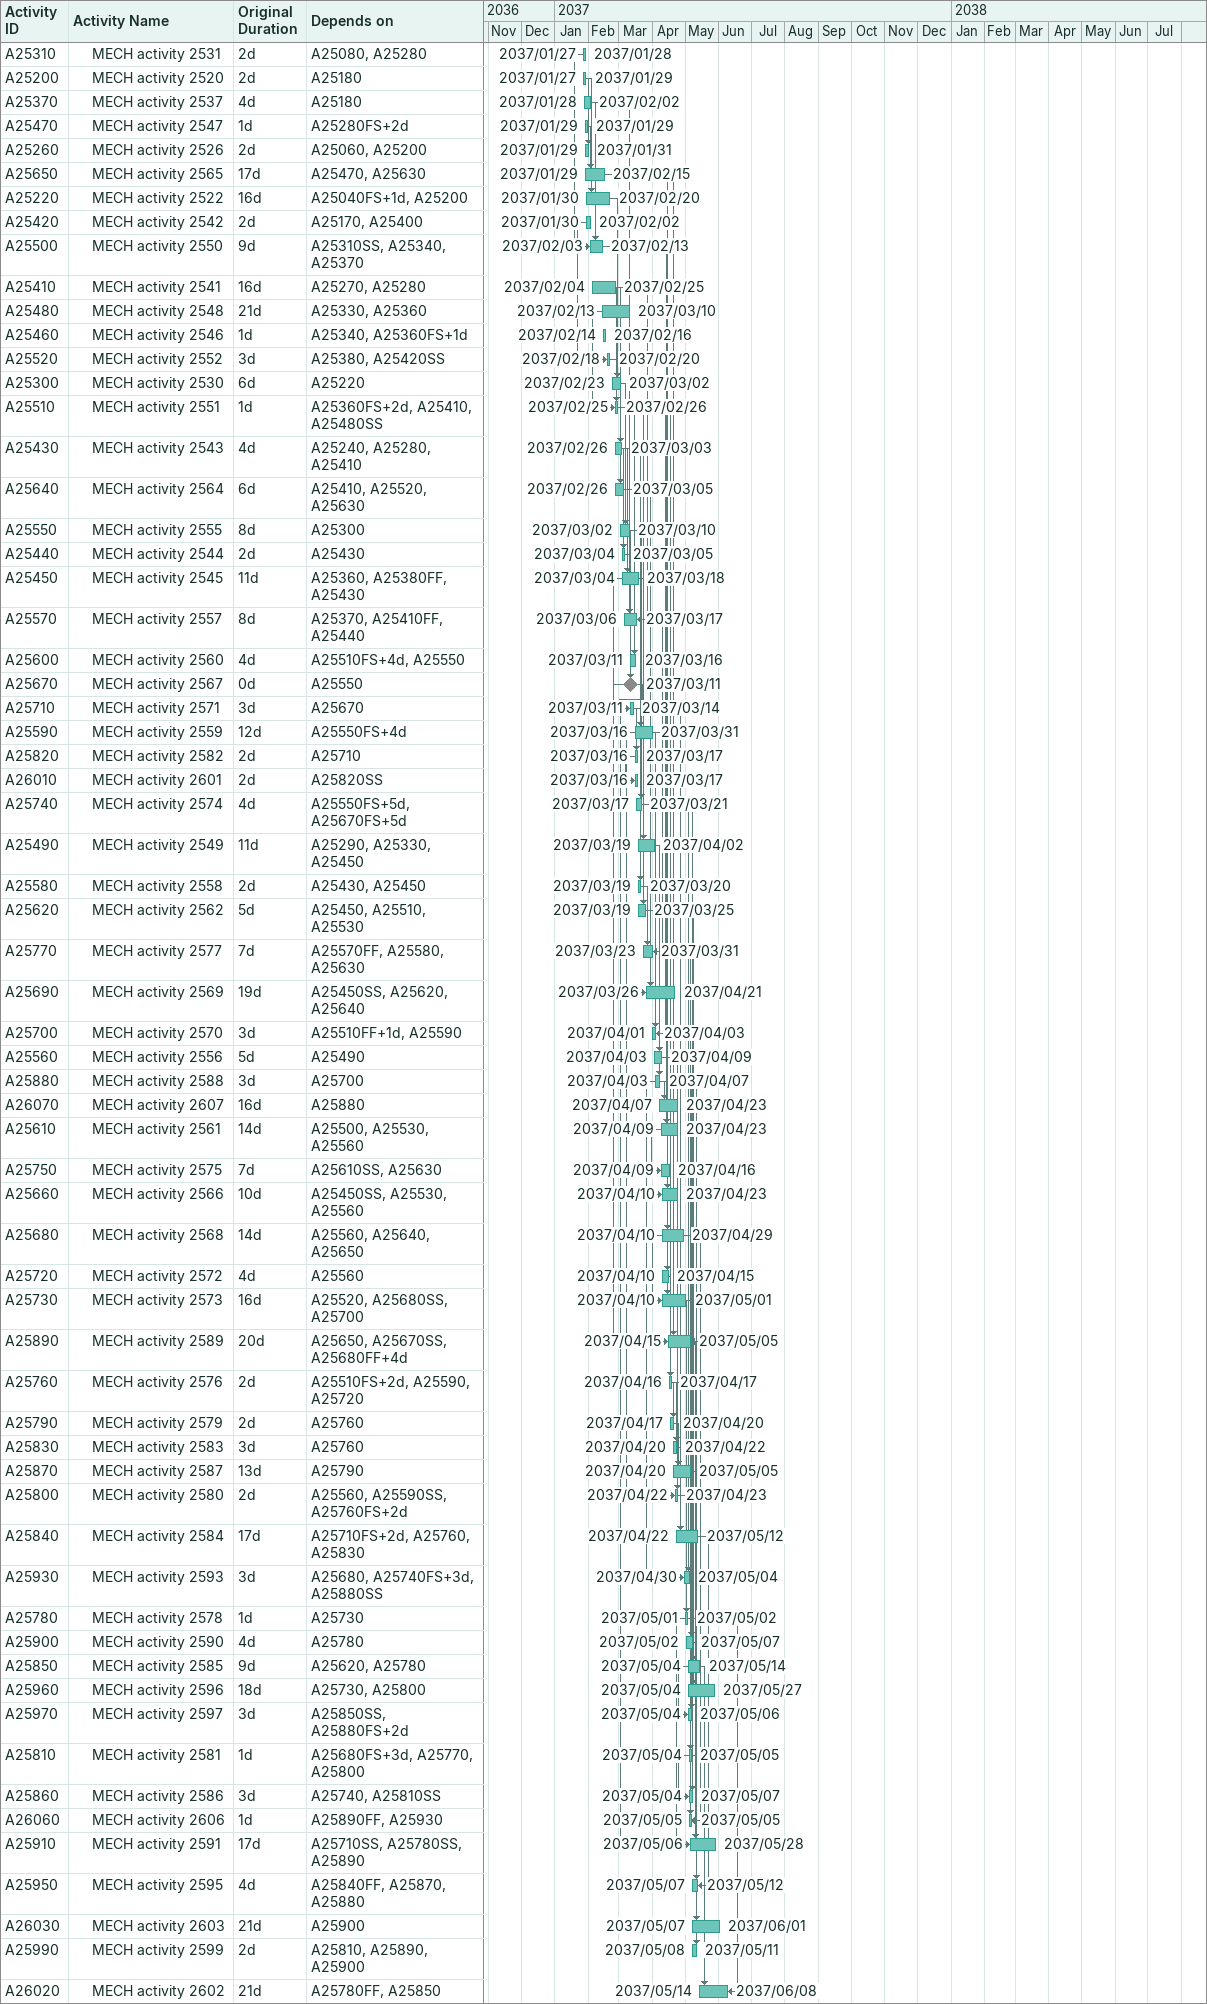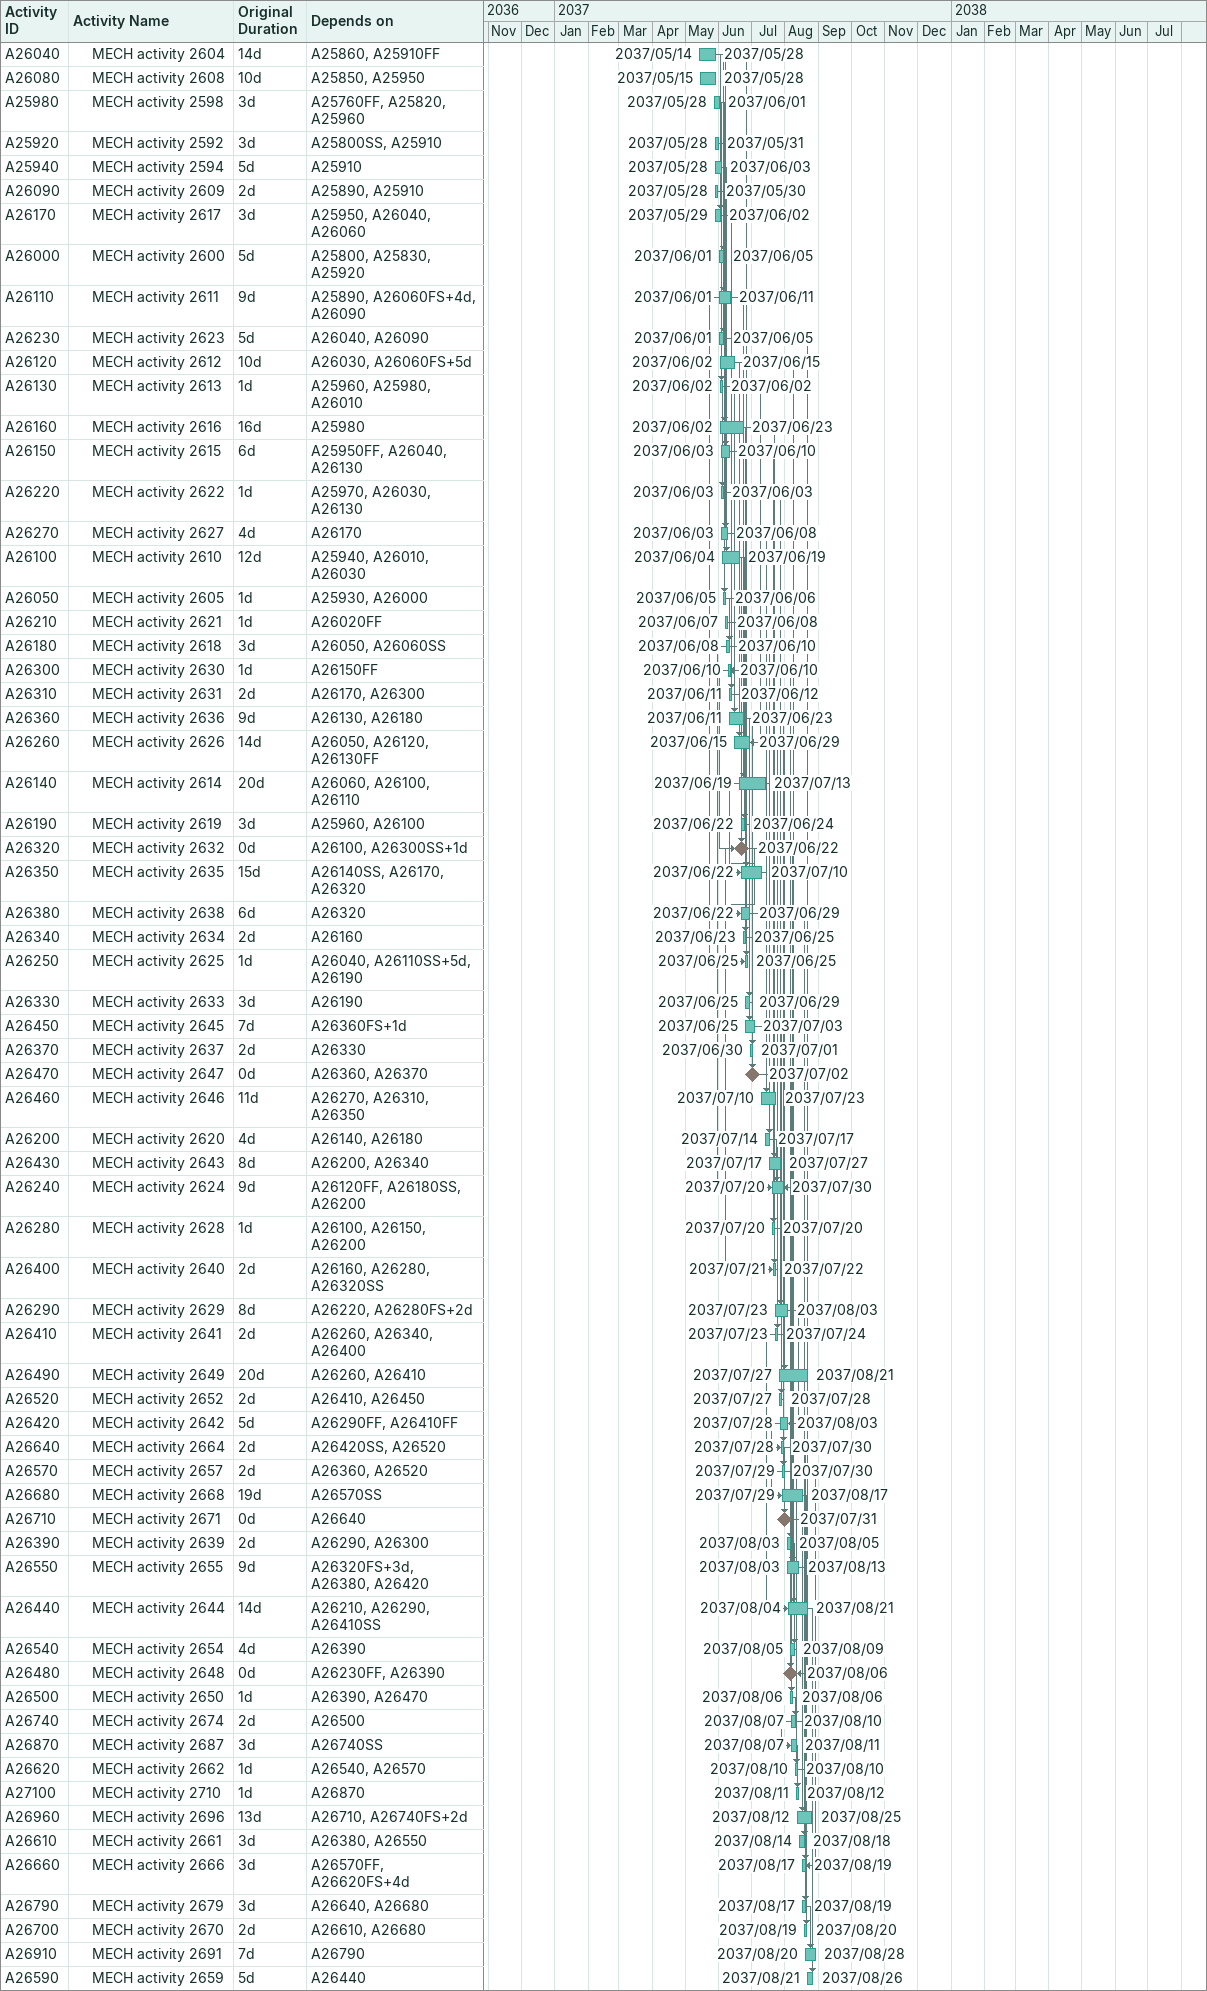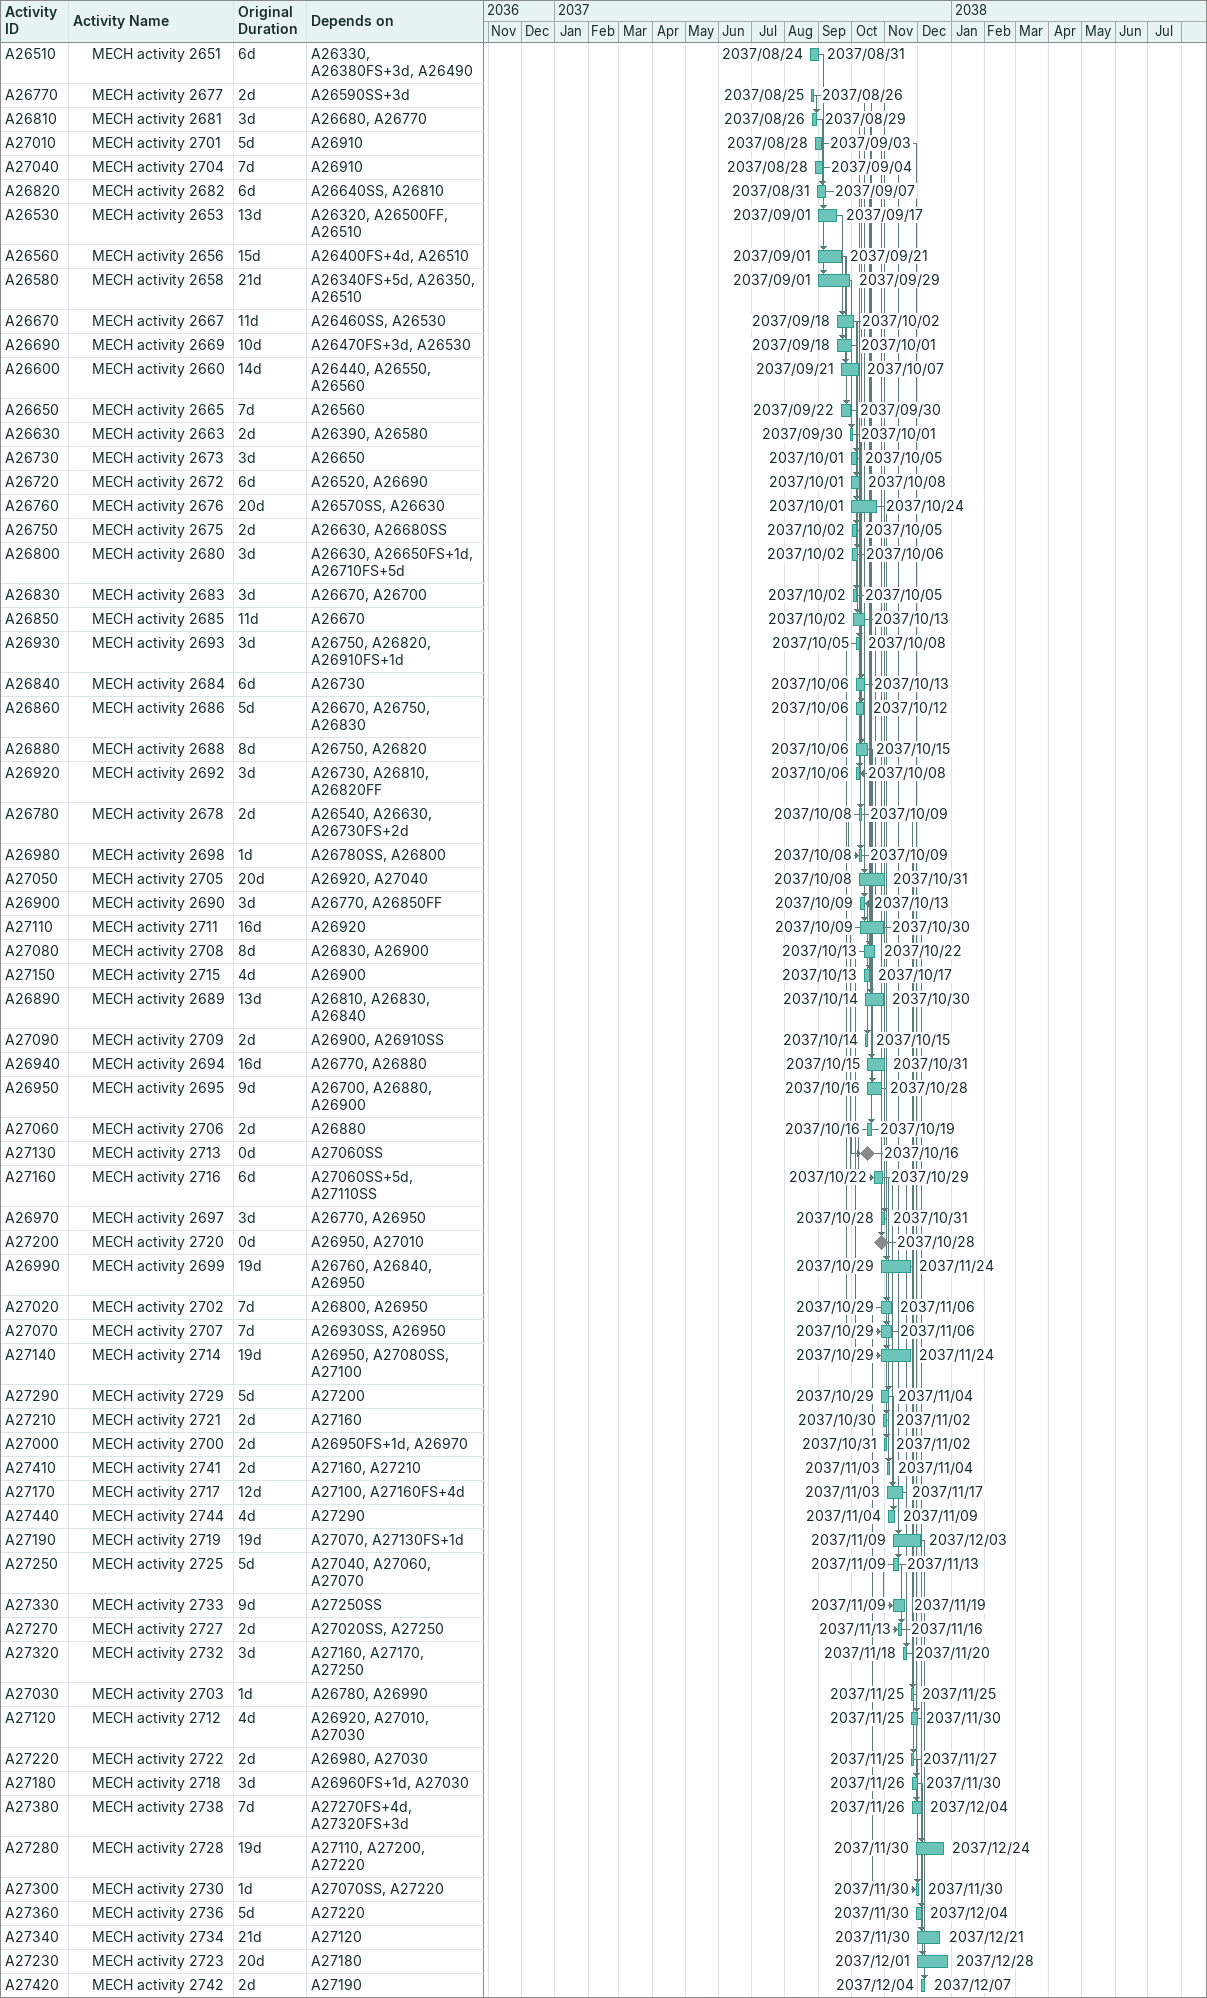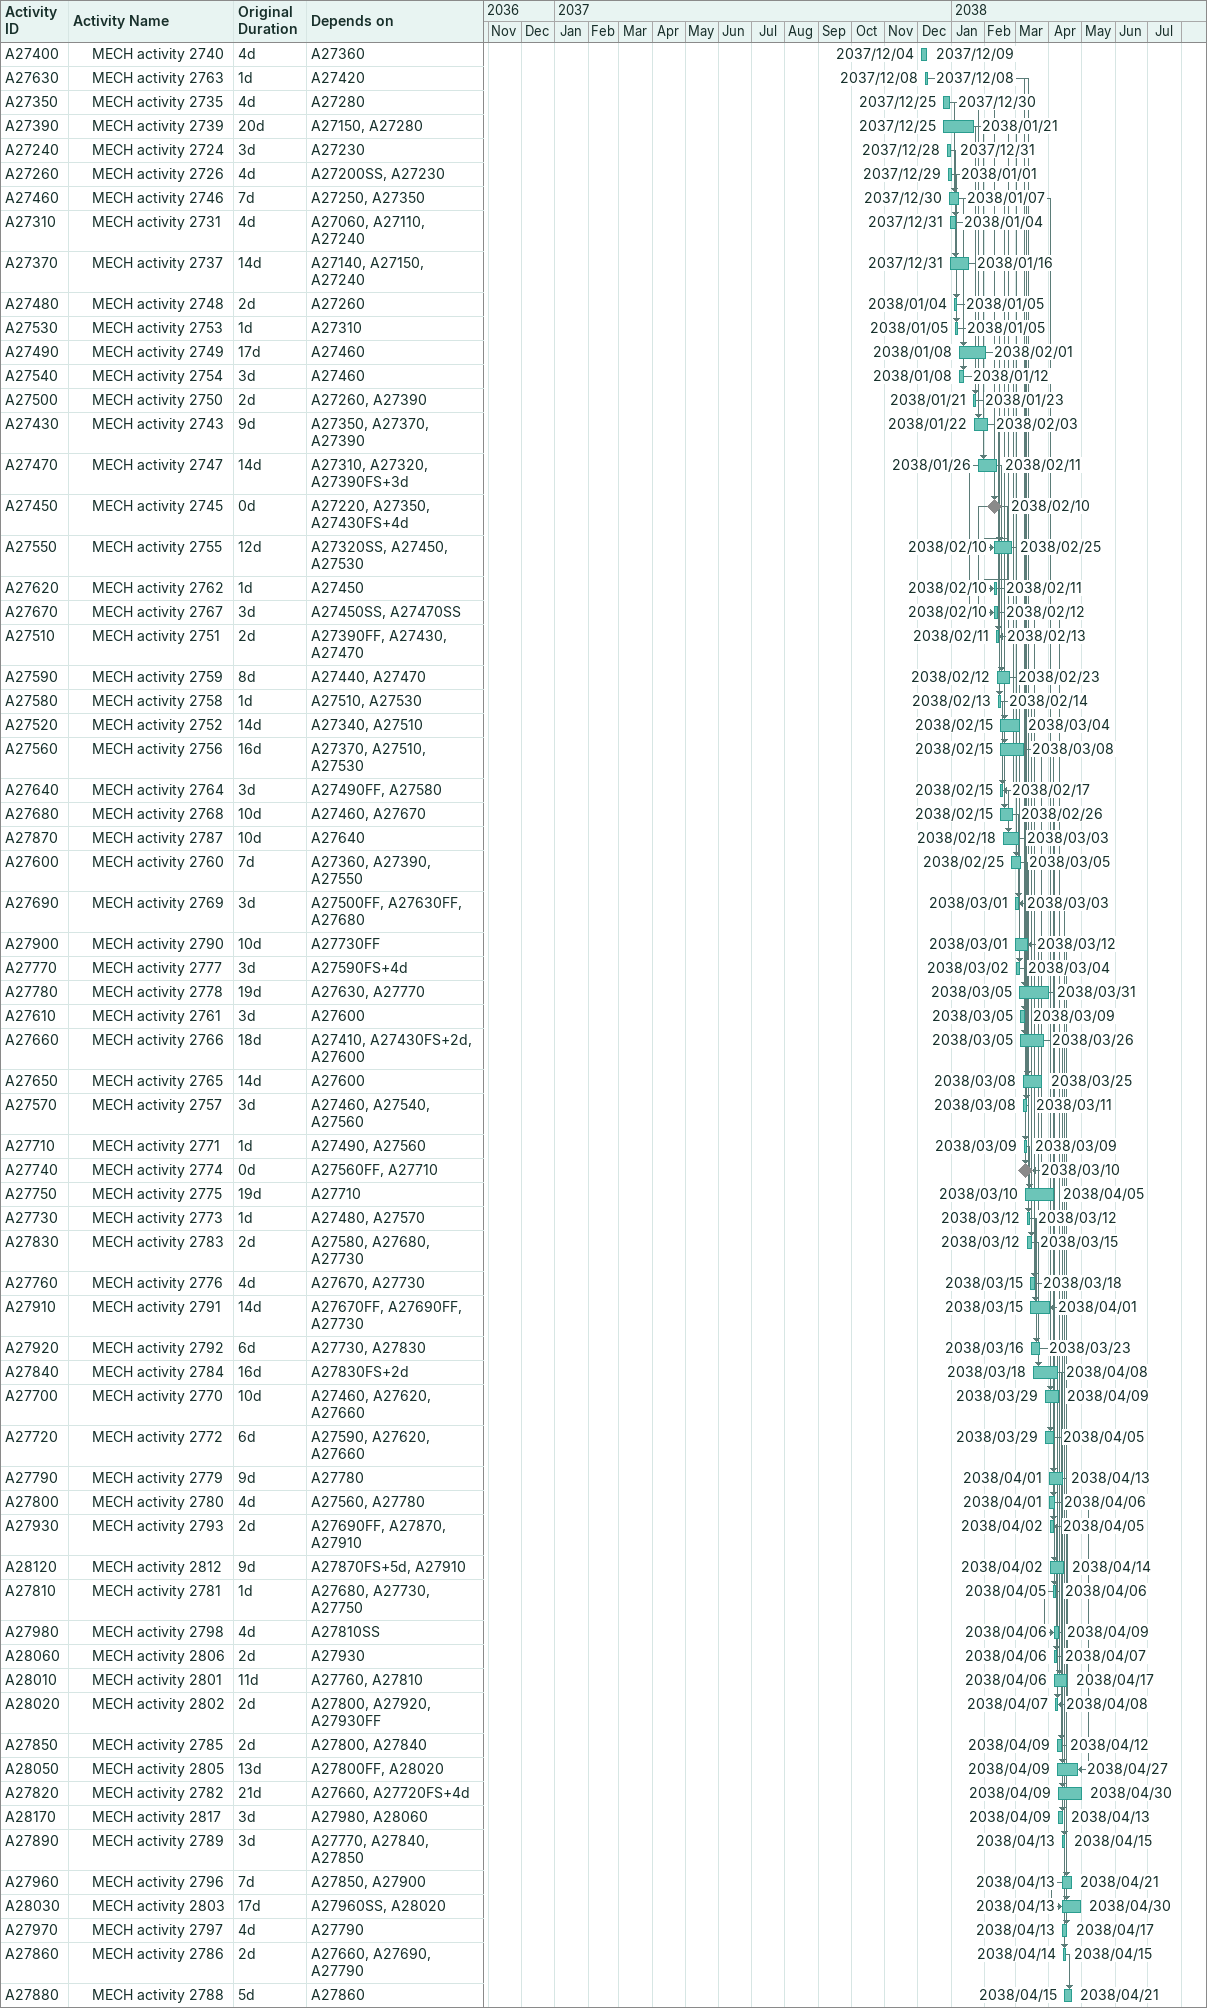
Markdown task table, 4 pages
| ID | Level | Task | Original duration | Start | Finish | Predecessors |
|---|---|---|---|---|---|---|
| A25310 | 2 | MECH activity 2531 | 2d | 2037-01-27 | 2037-01-28 | A25080, A25280 |
| A25200 | 2 | MECH activity 2520 | 2d | 2037-01-27 | 2037-01-29 | A25180 |
| A25370 | 2 | MECH activity 2537 | 4d | 2037-01-28 | 2037-02-02 | A25180 |
| A25470 | 2 | MECH activity 2547 | 1d | 2037-01-29 | 2037-01-29 | A25280FS+2d |
| A25260 | 2 | MECH activity 2526 | 2d | 2037-01-29 | 2037-01-31 | A25060, A25200 |
| A25650 | 2 | MECH activity 2565 | 17d | 2037-01-29 | 2037-02-15 | A25470, A25630 |
| A25220 | 2 | MECH activity 2522 | 16d | 2037-01-30 | 2037-02-20 | A25040FS+1d, A25200 |
| A25420 | 2 | MECH activity 2542 | 2d | 2037-01-30 | 2037-02-02 | A25170, A25400 |
| A25500 | 2 | MECH activity 2550 | 9d | 2037-02-03 | 2037-02-13 | A25310SS, A25340, A25370 |
| A25410 | 2 | MECH activity 2541 | 16d | 2037-02-04 | 2037-02-25 | A25270, A25280 |
| A25480 | 2 | MECH activity 2548 | 21d | 2037-02-13 | 2037-03-10 | A25330, A25360 |
| A25460 | 2 | MECH activity 2546 | 1d | 2037-02-14 | 2037-02-16 | A25340, A25360FS+1d |
| A25520 | 2 | MECH activity 2552 | 3d | 2037-02-18 | 2037-02-20 | A25380, A25420SS |
| A25300 | 2 | MECH activity 2530 | 6d | 2037-02-23 | 2037-03-02 | A25220 |
| A25510 | 2 | MECH activity 2551 | 1d | 2037-02-25 | 2037-02-26 | A25360FS+2d, A25410, A25480SS |
| A25430 | 2 | MECH activity 2543 | 4d | 2037-02-26 | 2037-03-03 | A25240, A25280, A25410 |
| A25640 | 2 | MECH activity 2564 | 6d | 2037-02-26 | 2037-03-05 | A25410, A25520, A25630 |
| A25550 | 2 | MECH activity 2555 | 8d | 2037-03-02 | 2037-03-10 | A25300 |
| A25440 | 2 | MECH activity 2544 | 2d | 2037-03-04 | 2037-03-05 | A25430 |
| A25450 | 2 | MECH activity 2545 | 11d | 2037-03-04 | 2037-03-18 | A25360, A25380FF, A25430 |
| A25570 | 2 | MECH activity 2557 | 8d | 2037-03-06 | 2037-03-17 | A25370, A25410FF, A25440 |
| A25600 | 2 | MECH activity 2560 | 4d | 2037-03-11 | 2037-03-16 | A25510FS+4d, A25550 |
| A25670 | 2 | MECH activity 2567 | 0d | 2037-03-11 | 2037-03-11 | A25550 |
| A25710 | 2 | MECH activity 2571 | 3d | 2037-03-11 | 2037-03-14 | A25670 |
| A25590 | 2 | MECH activity 2559 | 12d | 2037-03-16 | 2037-03-31 | A25550FS+4d |
| A25820 | 2 | MECH activity 2582 | 2d | 2037-03-16 | 2037-03-17 | A25710 |
| A26010 | 2 | MECH activity 2601 | 2d | 2037-03-16 | 2037-03-17 | A25820SS |
| A25740 | 2 | MECH activity 2574 | 4d | 2037-03-17 | 2037-03-21 | A25550FS+5d, A25670FS+5d |
| A25490 | 2 | MECH activity 2549 | 11d | 2037-03-19 | 2037-04-02 | A25290, A25330, A25450 |
| A25580 | 2 | MECH activity 2558 | 2d | 2037-03-19 | 2037-03-20 | A25430, A25450 |
| A25620 | 2 | MECH activity 2562 | 5d | 2037-03-19 | 2037-03-25 | A25450, A25510, A25530 |
| A25770 | 2 | MECH activity 2577 | 7d | 2037-03-23 | 2037-03-31 | A25570FF, A25580, A25630 |
| A25690 | 2 | MECH activity 2569 | 19d | 2037-03-26 | 2037-04-21 | A25450SS, A25620, A25640 |
| A25700 | 2 | MECH activity 2570 | 3d | 2037-04-01 | 2037-04-03 | A25510FF+1d, A25590 |
| A25560 | 2 | MECH activity 2556 | 5d | 2037-04-03 | 2037-04-09 | A25490 |
| A25880 | 2 | MECH activity 2588 | 3d | 2037-04-03 | 2037-04-07 | A25700 |
| A26070 | 2 | MECH activity 2607 | 16d | 2037-04-07 | 2037-04-23 | A25880 |
| A25610 | 2 | MECH activity 2561 | 14d | 2037-04-09 | 2037-04-23 | A25500, A25530, A25560 |
| A25750 | 2 | MECH activity 2575 | 7d | 2037-04-09 | 2037-04-16 | A25610SS, A25630 |
| A25660 | 2 | MECH activity 2566 | 10d | 2037-04-10 | 2037-04-23 | A25450SS, A25530, A25560 |
| A25680 | 2 | MECH activity 2568 | 14d | 2037-04-10 | 2037-04-29 | A25560, A25640, A25650 |
| A25720 | 2 | MECH activity 2572 | 4d | 2037-04-10 | 2037-04-15 | A25560 |
| A25730 | 2 | MECH activity 2573 | 16d | 2037-04-10 | 2037-05-01 | A25520, A25680SS, A25700 |
| A25890 | 2 | MECH activity 2589 | 20d | 2037-04-15 | 2037-05-05 | A25650, A25670SS, A25680FF+4d |
| A25760 | 2 | MECH activity 2576 | 2d | 2037-04-16 | 2037-04-17 | A25510FS+2d, A25590, A25720 |
| A25790 | 2 | MECH activity 2579 | 2d | 2037-04-17 | 2037-04-20 | A25760 |
| A25830 | 2 | MECH activity 2583 | 3d | 2037-04-20 | 2037-04-22 | A25760 |
| A25870 | 2 | MECH activity 2587 | 13d | 2037-04-20 | 2037-05-05 | A25790 |
| A25800 | 2 | MECH activity 2580 | 2d | 2037-04-22 | 2037-04-23 | A25560, A25590SS, A25760FS+2d |
| A25840 | 2 | MECH activity 2584 | 17d | 2037-04-22 | 2037-05-12 | A25710FS+2d, A25760, A25830 |
| A25930 | 2 | MECH activity 2593 | 3d | 2037-04-30 | 2037-05-04 | A25680, A25740FS+3d, A25880SS |
| A25780 | 2 | MECH activity 2578 | 1d | 2037-05-01 | 2037-05-02 | A25730 |
| A25900 | 2 | MECH activity 2590 | 4d | 2037-05-02 | 2037-05-07 | A25780 |
| A25850 | 2 | MECH activity 2585 | 9d | 2037-05-04 | 2037-05-14 | A25620, A25780 |
| A25960 | 2 | MECH activity 2596 | 18d | 2037-05-04 | 2037-05-27 | A25730, A25800 |
| A25970 | 2 | MECH activity 2597 | 3d | 2037-05-04 | 2037-05-06 | A25850SS, A25880FS+2d |
| A25810 | 2 | MECH activity 2581 | 1d | 2037-05-04 | 2037-05-05 | A25680FS+3d, A25770, A25800 |
| A25860 | 2 | MECH activity 2586 | 3d | 2037-05-04 | 2037-05-07 | A25740, A25810SS |
| A26060 | 2 | MECH activity 2606 | 1d | 2037-05-05 | 2037-05-05 | A25890FF, A25930 |
| A25910 | 2 | MECH activity 2591 | 17d | 2037-05-06 | 2037-05-28 | A25710SS, A25780SS, A25890 |
| A25950 | 2 | MECH activity 2595 | 4d | 2037-05-07 | 2037-05-12 | A25840FF, A25870, A25880 |
| A26030 | 2 | MECH activity 2603 | 21d | 2037-05-07 | 2037-06-01 | A25900 |
| A25990 | 2 | MECH activity 2599 | 2d | 2037-05-08 | 2037-05-11 | A25810, A25890, A25900 |
| A26020 | 2 | MECH activity 2602 | 21d | 2037-05-14 | 2037-06-08 | A25780FF, A25850 |
| A26040 | 2 | MECH activity 2604 | 14d | 2037-05-14 | 2037-05-28 | A25860, A25910FF |
| A26080 | 2 | MECH activity 2608 | 10d | 2037-05-15 | 2037-05-28 | A25850, A25950 |
| A25980 | 2 | MECH activity 2598 | 3d | 2037-05-28 | 2037-06-01 | A25760FF, A25820, A25960 |
| A25920 | 2 | MECH activity 2592 | 3d | 2037-05-28 | 2037-05-31 | A25800SS, A25910 |
| A25940 | 2 | MECH activity 2594 | 5d | 2037-05-28 | 2037-06-03 | A25910 |
| A26090 | 2 | MECH activity 2609 | 2d | 2037-05-28 | 2037-05-30 | A25890, A25910 |
| A26170 | 2 | MECH activity 2617 | 3d | 2037-05-29 | 2037-06-02 | A25950, A26040, A26060 |
| A26000 | 2 | MECH activity 2600 | 5d | 2037-06-01 | 2037-06-05 | A25800, A25830, A25920 |
| A26110 | 2 | MECH activity 2611 | 9d | 2037-06-01 | 2037-06-11 | A25890, A26060FS+4d, A26090 |
| A26230 | 2 | MECH activity 2623 | 5d | 2037-06-01 | 2037-06-05 | A26040, A26090 |
| A26120 | 2 | MECH activity 2612 | 10d | 2037-06-02 | 2037-06-15 | A26030, A26060FS+5d |
| A26130 | 2 | MECH activity 2613 | 1d | 2037-06-02 | 2037-06-02 | A25960, A25980, A26010 |
| A26160 | 2 | MECH activity 2616 | 16d | 2037-06-02 | 2037-06-23 | A25980 |
| A26150 | 2 | MECH activity 2615 | 6d | 2037-06-03 | 2037-06-10 | A25950FF, A26040, A26130 |
| A26220 | 2 | MECH activity 2622 | 1d | 2037-06-03 | 2037-06-03 | A25970, A26030, A26130 |
| A26270 | 2 | MECH activity 2627 | 4d | 2037-06-03 | 2037-06-08 | A26170 |
| A26100 | 2 | MECH activity 2610 | 12d | 2037-06-04 | 2037-06-19 | A25940, A26010, A26030 |
| A26050 | 2 | MECH activity 2605 | 1d | 2037-06-05 | 2037-06-06 | A25930, A26000 |
| A26210 | 2 | MECH activity 2621 | 1d | 2037-06-07 | 2037-06-08 | A26020FF |
| A26180 | 2 | MECH activity 2618 | 3d | 2037-06-08 | 2037-06-10 | A26050, A26060SS |
| A26300 | 2 | MECH activity 2630 | 1d | 2037-06-10 | 2037-06-10 | A26150FF |
| A26310 | 2 | MECH activity 2631 | 2d | 2037-06-11 | 2037-06-12 | A26170, A26300 |
| A26360 | 2 | MECH activity 2636 | 9d | 2037-06-11 | 2037-06-23 | A26130, A26180 |
| A26260 | 2 | MECH activity 2626 | 14d | 2037-06-15 | 2037-06-29 | A26050, A26120, A26130FF |
| A26140 | 2 | MECH activity 2614 | 20d | 2037-06-19 | 2037-07-13 | A26060, A26100, A26110 |
| A26190 | 2 | MECH activity 2619 | 3d | 2037-06-22 | 2037-06-24 | A25960, A26100 |
| A26320 | 2 | MECH activity 2632 | 0d | 2037-06-22 | 2037-06-22 | A26100, A26300SS+1d |
| A26350 | 2 | MECH activity 2635 | 15d | 2037-06-22 | 2037-07-10 | A26140SS, A26170, A26320 |
| A26380 | 2 | MECH activity 2638 | 6d | 2037-06-22 | 2037-06-29 | A26320 |
| A26340 | 2 | MECH activity 2634 | 2d | 2037-06-23 | 2037-06-25 | A26160 |
| A26250 | 2 | MECH activity 2625 | 1d | 2037-06-25 | 2037-06-25 | A26040, A26110SS+5d, A26190 |
| A26330 | 2 | MECH activity 2633 | 3d | 2037-06-25 | 2037-06-29 | A26190 |
| A26450 | 2 | MECH activity 2645 | 7d | 2037-06-25 | 2037-07-03 | A26360FS+1d |
| A26370 | 2 | MECH activity 2637 | 2d | 2037-06-30 | 2037-07-01 | A26330 |
| A26470 | 2 | MECH activity 2647 | 0d | 2037-07-02 | 2037-07-02 | A26360, A26370 |
| A26460 | 2 | MECH activity 2646 | 11d | 2037-07-10 | 2037-07-23 | A26270, A26310, A26350 |
| A26200 | 2 | MECH activity 2620 | 4d | 2037-07-14 | 2037-07-17 | A26140, A26180 |
| A26430 | 2 | MECH activity 2643 | 8d | 2037-07-17 | 2037-07-27 | A26200, A26340 |
| A26240 | 2 | MECH activity 2624 | 9d | 2037-07-20 | 2037-07-30 | A26120FF, A26180SS, A26200 |
| A26280 | 2 | MECH activity 2628 | 1d | 2037-07-20 | 2037-07-20 | A26100, A26150, A26200 |
| A26400 | 2 | MECH activity 2640 | 2d | 2037-07-21 | 2037-07-22 | A26160, A26280, A26320SS |
| A26290 | 2 | MECH activity 2629 | 8d | 2037-07-23 | 2037-08-03 | A26220, A26280FS+2d |
| A26410 | 2 | MECH activity 2641 | 2d | 2037-07-23 | 2037-07-24 | A26260, A26340, A26400 |
| A26490 | 2 | MECH activity 2649 | 20d | 2037-07-27 | 2037-08-21 | A26260, A26410 |
| A26520 | 2 | MECH activity 2652 | 2d | 2037-07-27 | 2037-07-28 | A26410, A26450 |
| A26420 | 2 | MECH activity 2642 | 5d | 2037-07-28 | 2037-08-03 | A26290FF, A26410FF |
| A26640 | 2 | MECH activity 2664 | 2d | 2037-07-28 | 2037-07-30 | A26420SS, A26520 |
| A26570 | 2 | MECH activity 2657 | 2d | 2037-07-29 | 2037-07-30 | A26360, A26520 |
| A26680 | 2 | MECH activity 2668 | 19d | 2037-07-29 | 2037-08-17 | A26570SS |
| A26710 | 2 | MECH activity 2671 | 0d | 2037-07-31 | 2037-07-31 | A26640 |
| A26390 | 2 | MECH activity 2639 | 2d | 2037-08-03 | 2037-08-05 | A26290, A26300 |
| A26550 | 2 | MECH activity 2655 | 9d | 2037-08-03 | 2037-08-13 | A26320FS+3d, A26380, A26420 |
| A26440 | 2 | MECH activity 2644 | 14d | 2037-08-04 | 2037-08-21 | A26210, A26290, A26410SS |
| A26540 | 2 | MECH activity 2654 | 4d | 2037-08-05 | 2037-08-09 | A26390 |
| A26480 | 2 | MECH activity 2648 | 0d | 2037-08-06 | 2037-08-06 | A26230FF, A26390 |
| A26500 | 2 | MECH activity 2650 | 1d | 2037-08-06 | 2037-08-06 | A26390, A26470 |
| A26740 | 2 | MECH activity 2674 | 2d | 2037-08-07 | 2037-08-10 | A26500 |
| A26870 | 2 | MECH activity 2687 | 3d | 2037-08-07 | 2037-08-11 | A26740SS |
| A26620 | 2 | MECH activity 2662 | 1d | 2037-08-10 | 2037-08-10 | A26540, A26570 |
| A27100 | 2 | MECH activity 2710 | 1d | 2037-08-11 | 2037-08-12 | A26870 |
| A26960 | 2 | MECH activity 2696 | 13d | 2037-08-12 | 2037-08-25 | A26710, A26740FS+2d |
| A26610 | 2 | MECH activity 2661 | 3d | 2037-08-14 | 2037-08-18 | A26380, A26550 |
| A26660 | 2 | MECH activity 2666 | 3d | 2037-08-17 | 2037-08-19 | A26570FF, A26620FS+4d |
| A26790 | 2 | MECH activity 2679 | 3d | 2037-08-17 | 2037-08-19 | A26640, A26680 |
| A26700 | 2 | MECH activity 2670 | 2d | 2037-08-19 | 2037-08-20 | A26610, A26680 |
| A26910 | 2 | MECH activity 2691 | 7d | 2037-08-20 | 2037-08-28 | A26790 |
| A26590 | 2 | MECH activity 2659 | 5d | 2037-08-21 | 2037-08-26 | A26440 |
| A26510 | 2 | MECH activity 2651 | 6d | 2037-08-24 | 2037-08-31 | A26330, A26380FS+3d, A26490 |
| A26770 | 2 | MECH activity 2677 | 2d | 2037-08-25 | 2037-08-26 | A26590SS+3d |
| A26810 | 2 | MECH activity 2681 | 3d | 2037-08-26 | 2037-08-29 | A26680, A26770 |
| A27010 | 2 | MECH activity 2701 | 5d | 2037-08-28 | 2037-09-03 | A26910 |
| A27040 | 2 | MECH activity 2704 | 7d | 2037-08-28 | 2037-09-04 | A26910 |
| A26820 | 2 | MECH activity 2682 | 6d | 2037-08-31 | 2037-09-07 | A26640SS, A26810 |
| A26530 | 2 | MECH activity 2653 | 13d | 2037-09-01 | 2037-09-17 | A26320, A26500FF, A26510 |
| A26560 | 2 | MECH activity 2656 | 15d | 2037-09-01 | 2037-09-21 | A26400FS+4d, A26510 |
| A26580 | 2 | MECH activity 2658 | 21d | 2037-09-01 | 2037-09-29 | A26340FS+5d, A26350, A26510 |
| A26670 | 2 | MECH activity 2667 | 11d | 2037-09-18 | 2037-10-02 | A26460SS, A26530 |
| A26690 | 2 | MECH activity 2669 | 10d | 2037-09-18 | 2037-10-01 | A26470FS+3d, A26530 |
| A26600 | 2 | MECH activity 2660 | 14d | 2037-09-21 | 2037-10-07 | A26440, A26550, A26560 |
| A26650 | 2 | MECH activity 2665 | 7d | 2037-09-22 | 2037-09-30 | A26560 |
| A26630 | 2 | MECH activity 2663 | 2d | 2037-09-30 | 2037-10-01 | A26390, A26580 |
| A26730 | 2 | MECH activity 2673 | 3d | 2037-10-01 | 2037-10-05 | A26650 |
| A26720 | 2 | MECH activity 2672 | 6d | 2037-10-01 | 2037-10-08 | A26520, A26690 |
| A26760 | 2 | MECH activity 2676 | 20d | 2037-10-01 | 2037-10-24 | A26570SS, A26630 |
| A26750 | 2 | MECH activity 2675 | 2d | 2037-10-02 | 2037-10-05 | A26630, A26680SS |
| A26800 | 2 | MECH activity 2680 | 3d | 2037-10-02 | 2037-10-06 | A26630, A26650FS+1d, A26710FS+5d |
| A26830 | 2 | MECH activity 2683 | 3d | 2037-10-02 | 2037-10-05 | A26670, A26700 |
| A26850 | 2 | MECH activity 2685 | 11d | 2037-10-02 | 2037-10-13 | A26670 |
| A26930 | 2 | MECH activity 2693 | 3d | 2037-10-05 | 2037-10-08 | A26750, A26820, A26910FS+1d |
| A26840 | 2 | MECH activity 2684 | 6d | 2037-10-06 | 2037-10-13 | A26730 |
| A26860 | 2 | MECH activity 2686 | 5d | 2037-10-06 | 2037-10-12 | A26670, A26750, A26830 |
| A26880 | 2 | MECH activity 2688 | 8d | 2037-10-06 | 2037-10-15 | A26750, A26820 |
| A26920 | 2 | MECH activity 2692 | 3d | 2037-10-06 | 2037-10-08 | A26730, A26810, A26820FF |
| A26780 | 2 | MECH activity 2678 | 2d | 2037-10-08 | 2037-10-09 | A26540, A26630, A26730FS+2d |
| A26980 | 2 | MECH activity 2698 | 1d | 2037-10-08 | 2037-10-09 | A26780SS, A26800 |
| A27050 | 2 | MECH activity 2705 | 20d | 2037-10-08 | 2037-10-31 | A26920, A27040 |
| A26900 | 2 | MECH activity 2690 | 3d | 2037-10-09 | 2037-10-13 | A26770, A26850FF |
| A27110 | 2 | MECH activity 2711 | 16d | 2037-10-09 | 2037-10-30 | A26920 |
| A27080 | 2 | MECH activity 2708 | 8d | 2037-10-13 | 2037-10-22 | A26830, A26900 |
| A27150 | 2 | MECH activity 2715 | 4d | 2037-10-13 | 2037-10-17 | A26900 |
| A26890 | 2 | MECH activity 2689 | 13d | 2037-10-14 | 2037-10-30 | A26810, A26830, A26840 |
| A27090 | 2 | MECH activity 2709 | 2d | 2037-10-14 | 2037-10-15 | A26900, A26910SS |
| A26940 | 2 | MECH activity 2694 | 16d | 2037-10-15 | 2037-10-31 | A26770, A26880 |
| A26950 | 2 | MECH activity 2695 | 9d | 2037-10-16 | 2037-10-28 | A26700, A26880, A26900 |
| A27060 | 2 | MECH activity 2706 | 2d | 2037-10-16 | 2037-10-19 | A26880 |
| A27130 | 2 | MECH activity 2713 | 0d | 2037-10-16 | 2037-10-16 | A27060SS |
| A27160 | 2 | MECH activity 2716 | 6d | 2037-10-22 | 2037-10-29 | A27060SS+5d, A27110SS |
| A26970 | 2 | MECH activity 2697 | 3d | 2037-10-28 | 2037-10-31 | A26770, A26950 |
| A27200 | 2 | MECH activity 2720 | 0d | 2037-10-28 | 2037-10-28 | A26950, A27010 |
| A26990 | 2 | MECH activity 2699 | 19d | 2037-10-29 | 2037-11-24 | A26760, A26840, A26950 |
| A27020 | 2 | MECH activity 2702 | 7d | 2037-10-29 | 2037-11-06 | A26800, A26950 |
| A27070 | 2 | MECH activity 2707 | 7d | 2037-10-29 | 2037-11-06 | A26930SS, A26950 |
| A27140 | 2 | MECH activity 2714 | 19d | 2037-10-29 | 2037-11-24 | A26950, A27080SS, A27100 |
| A27290 | 2 | MECH activity 2729 | 5d | 2037-10-29 | 2037-11-04 | A27200 |
| A27210 | 2 | MECH activity 2721 | 2d | 2037-10-30 | 2037-11-02 | A27160 |
| A27000 | 2 | MECH activity 2700 | 2d | 2037-10-31 | 2037-11-02 | A26950FS+1d, A26970 |
| A27410 | 2 | MECH activity 2741 | 2d | 2037-11-03 | 2037-11-04 | A27160, A27210 |
| A27170 | 2 | MECH activity 2717 | 12d | 2037-11-03 | 2037-11-17 | A27100, A27160FS+4d |
| A27440 | 2 | MECH activity 2744 | 4d | 2037-11-04 | 2037-11-09 | A27290 |
| A27190 | 2 | MECH activity 2719 | 19d | 2037-11-09 | 2037-12-03 | A27070, A27130FS+1d |
| A27250 | 2 | MECH activity 2725 | 5d | 2037-11-09 | 2037-11-13 | A27040, A27060, A27070 |
| A27330 | 2 | MECH activity 2733 | 9d | 2037-11-09 | 2037-11-19 | A27250SS |
| A27270 | 2 | MECH activity 2727 | 2d | 2037-11-13 | 2037-11-16 | A27020SS, A27250 |
| A27320 | 2 | MECH activity 2732 | 3d | 2037-11-18 | 2037-11-20 | A27160, A27170, A27250 |
| A27030 | 2 | MECH activity 2703 | 1d | 2037-11-25 | 2037-11-25 | A26780, A26990 |
| A27120 | 2 | MECH activity 2712 | 4d | 2037-11-25 | 2037-11-30 | A26920, A27010, A27030 |
| A27220 | 2 | MECH activity 2722 | 2d | 2037-11-25 | 2037-11-27 | A26980, A27030 |
| A27180 | 2 | MECH activity 2718 | 3d | 2037-11-26 | 2037-11-30 | A26960FS+1d, A27030 |
| A27380 | 2 | MECH activity 2738 | 7d | 2037-11-26 | 2037-12-04 | A27270FS+4d, A27320FS+3d |
| A27280 | 2 | MECH activity 2728 | 19d | 2037-11-30 | 2037-12-24 | A27110, A27200, A27220 |
| A27300 | 2 | MECH activity 2730 | 1d | 2037-11-30 | 2037-11-30 | A27070SS, A27220 |
| A27360 | 2 | MECH activity 2736 | 5d | 2037-11-30 | 2037-12-04 | A27220 |
| A27340 | 2 | MECH activity 2734 | 21d | 2037-11-30 | 2037-12-21 | A27120 |
| A27230 | 2 | MECH activity 2723 | 20d | 2037-12-01 | 2037-12-28 | A27180 |
| A27420 | 2 | MECH activity 2742 | 2d | 2037-12-04 | 2037-12-07 | A27190 |
| A27400 | 2 | MECH activity 2740 | 4d | 2037-12-04 | 2037-12-09 | A27360 |
| A27630 | 2 | MECH activity 2763 | 1d | 2037-12-08 | 2037-12-08 | A27420 |
| A27350 | 2 | MECH activity 2735 | 4d | 2037-12-25 | 2037-12-30 | A27280 |
| A27390 | 2 | MECH activity 2739 | 20d | 2037-12-25 | 2038-01-21 | A27150, A27280 |
| A27240 | 2 | MECH activity 2724 | 3d | 2037-12-28 | 2037-12-31 | A27230 |
| A27260 | 2 | MECH activity 2726 | 4d | 2037-12-29 | 2038-01-01 | A27200SS, A27230 |
| A27460 | 2 | MECH activity 2746 | 7d | 2037-12-30 | 2038-01-07 | A27250, A27350 |
| A27310 | 2 | MECH activity 2731 | 4d | 2037-12-31 | 2038-01-04 | A27060, A27110, A27240 |
| A27370 | 2 | MECH activity 2737 | 14d | 2037-12-31 | 2038-01-16 | A27140, A27150, A27240 |
| A27480 | 2 | MECH activity 2748 | 2d | 2038-01-04 | 2038-01-05 | A27260 |
| A27530 | 2 | MECH activity 2753 | 1d | 2038-01-05 | 2038-01-05 | A27310 |
| A27490 | 2 | MECH activity 2749 | 17d | 2038-01-08 | 2038-02-01 | A27460 |
| A27540 | 2 | MECH activity 2754 | 3d | 2038-01-08 | 2038-01-12 | A27460 |
| A27500 | 2 | MECH activity 2750 | 2d | 2038-01-21 | 2038-01-23 | A27260, A27390 |
| A27430 | 2 | MECH activity 2743 | 9d | 2038-01-22 | 2038-02-03 | A27350, A27370, A27390 |
| A27470 | 2 | MECH activity 2747 | 14d | 2038-01-26 | 2038-02-11 | A27310, A27320, A27390FS+3d |
| A27450 | 2 | MECH activity 2745 | 0d | 2038-02-10 | 2038-02-10 | A27220, A27350, A27430FS+4d |
| A27550 | 2 | MECH activity 2755 | 12d | 2038-02-10 | 2038-02-25 | A27320SS, A27450, A27530 |
| A27620 | 2 | MECH activity 2762 | 1d | 2038-02-10 | 2038-02-11 | A27450 |
| A27670 | 2 | MECH activity 2767 | 3d | 2038-02-10 | 2038-02-12 | A27450SS, A27470SS |
| A27510 | 2 | MECH activity 2751 | 2d | 2038-02-11 | 2038-02-13 | A27390FF, A27430, A27470 |
| A27590 | 2 | MECH activity 2759 | 8d | 2038-02-12 | 2038-02-23 | A27440, A27470 |
| A27580 | 2 | MECH activity 2758 | 1d | 2038-02-13 | 2038-02-14 | A27510, A27530 |
| A27520 | 2 | MECH activity 2752 | 14d | 2038-02-15 | 2038-03-04 | A27340, A27510 |
| A27560 | 2 | MECH activity 2756 | 16d | 2038-02-15 | 2038-03-08 | A27370, A27510, A27530 |
| A27640 | 2 | MECH activity 2764 | 3d | 2038-02-15 | 2038-02-17 | A27490FF, A27580 |
| A27680 | 2 | MECH activity 2768 | 10d | 2038-02-15 | 2038-02-26 | A27460, A27670 |
| A27870 | 2 | MECH activity 2787 | 10d | 2038-02-18 | 2038-03-03 | A27640 |
| A27600 | 2 | MECH activity 2760 | 7d | 2038-02-25 | 2038-03-05 | A27360, A27390, A27550 |
| A27690 | 2 | MECH activity 2769 | 3d | 2038-03-01 | 2038-03-03 | A27500FF, A27630FF, A27680 |
| A27900 | 2 | MECH activity 2790 | 10d | 2038-03-01 | 2038-03-12 | A27730FF |
| A27770 | 2 | MECH activity 2777 | 3d | 2038-03-02 | 2038-03-04 | A27590FS+4d |
| A27780 | 2 | MECH activity 2778 | 19d | 2038-03-05 | 2038-03-31 | A27630, A27770 |
| A27610 | 2 | MECH activity 2761 | 3d | 2038-03-05 | 2038-03-09 | A27600 |
| A27660 | 2 | MECH activity 2766 | 18d | 2038-03-05 | 2038-03-26 | A27410, A27430FS+2d, A27600 |
| A27650 | 2 | MECH activity 2765 | 14d | 2038-03-08 | 2038-03-25 | A27600 |
| A27570 | 2 | MECH activity 2757 | 3d | 2038-03-08 | 2038-03-11 | A27460, A27540, A27560 |
| A27710 | 2 | MECH activity 2771 | 1d | 2038-03-09 | 2038-03-09 | A27490, A27560 |
| A27740 | 2 | MECH activity 2774 | 0d | 2038-03-10 | 2038-03-10 | A27560FF, A27710 |
| A27750 | 2 | MECH activity 2775 | 19d | 2038-03-10 | 2038-04-05 | A27710 |
| A27730 | 2 | MECH activity 2773 | 1d | 2038-03-12 | 2038-03-12 | A27480, A27570 |
| A27830 | 2 | MECH activity 2783 | 2d | 2038-03-12 | 2038-03-15 | A27580, A27680, A27730 |
| A27760 | 2 | MECH activity 2776 | 4d | 2038-03-15 | 2038-03-18 | A27670, A27730 |
| A27910 | 2 | MECH activity 2791 | 14d | 2038-03-15 | 2038-04-01 | A27670FF, A27690FF, A27730 |
| A27920 | 2 | MECH activity 2792 | 6d | 2038-03-16 | 2038-03-23 | A27730, A27830 |
| A27840 | 2 | MECH activity 2784 | 16d | 2038-03-18 | 2038-04-08 | A27830FS+2d |
| A27700 | 2 | MECH activity 2770 | 10d | 2038-03-29 | 2038-04-09 | A27460, A27620, A27660 |
| A27720 | 2 | MECH activity 2772 | 6d | 2038-03-29 | 2038-04-05 | A27590, A27620, A27660 |
| A27790 | 2 | MECH activity 2779 | 9d | 2038-04-01 | 2038-04-13 | A27780 |
| A27800 | 2 | MECH activity 2780 | 4d | 2038-04-01 | 2038-04-06 | A27560, A27780 |
| A27930 | 2 | MECH activity 2793 | 2d | 2038-04-02 | 2038-04-05 | A27690FF, A27870, A27910 |
| A28120 | 2 | MECH activity 2812 | 9d | 2038-04-02 | 2038-04-14 | A27870FS+5d, A27910 |
| A27810 | 2 | MECH activity 2781 | 1d | 2038-04-05 | 2038-04-06 | A27680, A27730, A27750 |
| A27980 | 2 | MECH activity 2798 | 4d | 2038-04-06 | 2038-04-09 | A27810SS |
| A28060 | 2 | MECH activity 2806 | 2d | 2038-04-06 | 2038-04-07 | A27930 |
| A28010 | 2 | MECH activity 2801 | 11d | 2038-04-06 | 2038-04-17 | A27760, A27810 |
| A28020 | 2 | MECH activity 2802 | 2d | 2038-04-07 | 2038-04-08 | A27800, A27920, A27930FF |
| A27850 | 2 | MECH activity 2785 | 2d | 2038-04-09 | 2038-04-12 | A27800, A27840 |
| A28050 | 2 | MECH activity 2805 | 13d | 2038-04-09 | 2038-04-27 | A27800FF, A28020 |
| A27820 | 2 | MECH activity 2782 | 21d | 2038-04-09 | 2038-04-30 | A27660, A27720FS+4d |
| A28170 | 2 | MECH activity 2817 | 3d | 2038-04-09 | 2038-04-13 | A27980, A28060 |
| A27890 | 2 | MECH activity 2789 | 3d | 2038-04-13 | 2038-04-15 | A27770, A27840, A27850 |
| A27960 | 2 | MECH activity 2796 | 7d | 2038-04-13 | 2038-04-21 | A27850, A27900 |
| A28030 | 2 | MECH activity 2803 | 17d | 2038-04-13 | 2038-04-30 | A27960SS, A28020 |
| A27970 | 2 | MECH activity 2797 | 4d | 2038-04-13 | 2038-04-17 | A27790 |
| A27860 | 2 | MECH activity 2786 | 2d | 2038-04-14 | 2038-04-15 | A27660, A27690, A27790 |
| A27880 | 2 | MECH activity 2788 | 5d | 2038-04-15 | 2038-04-21 | A27860 |
